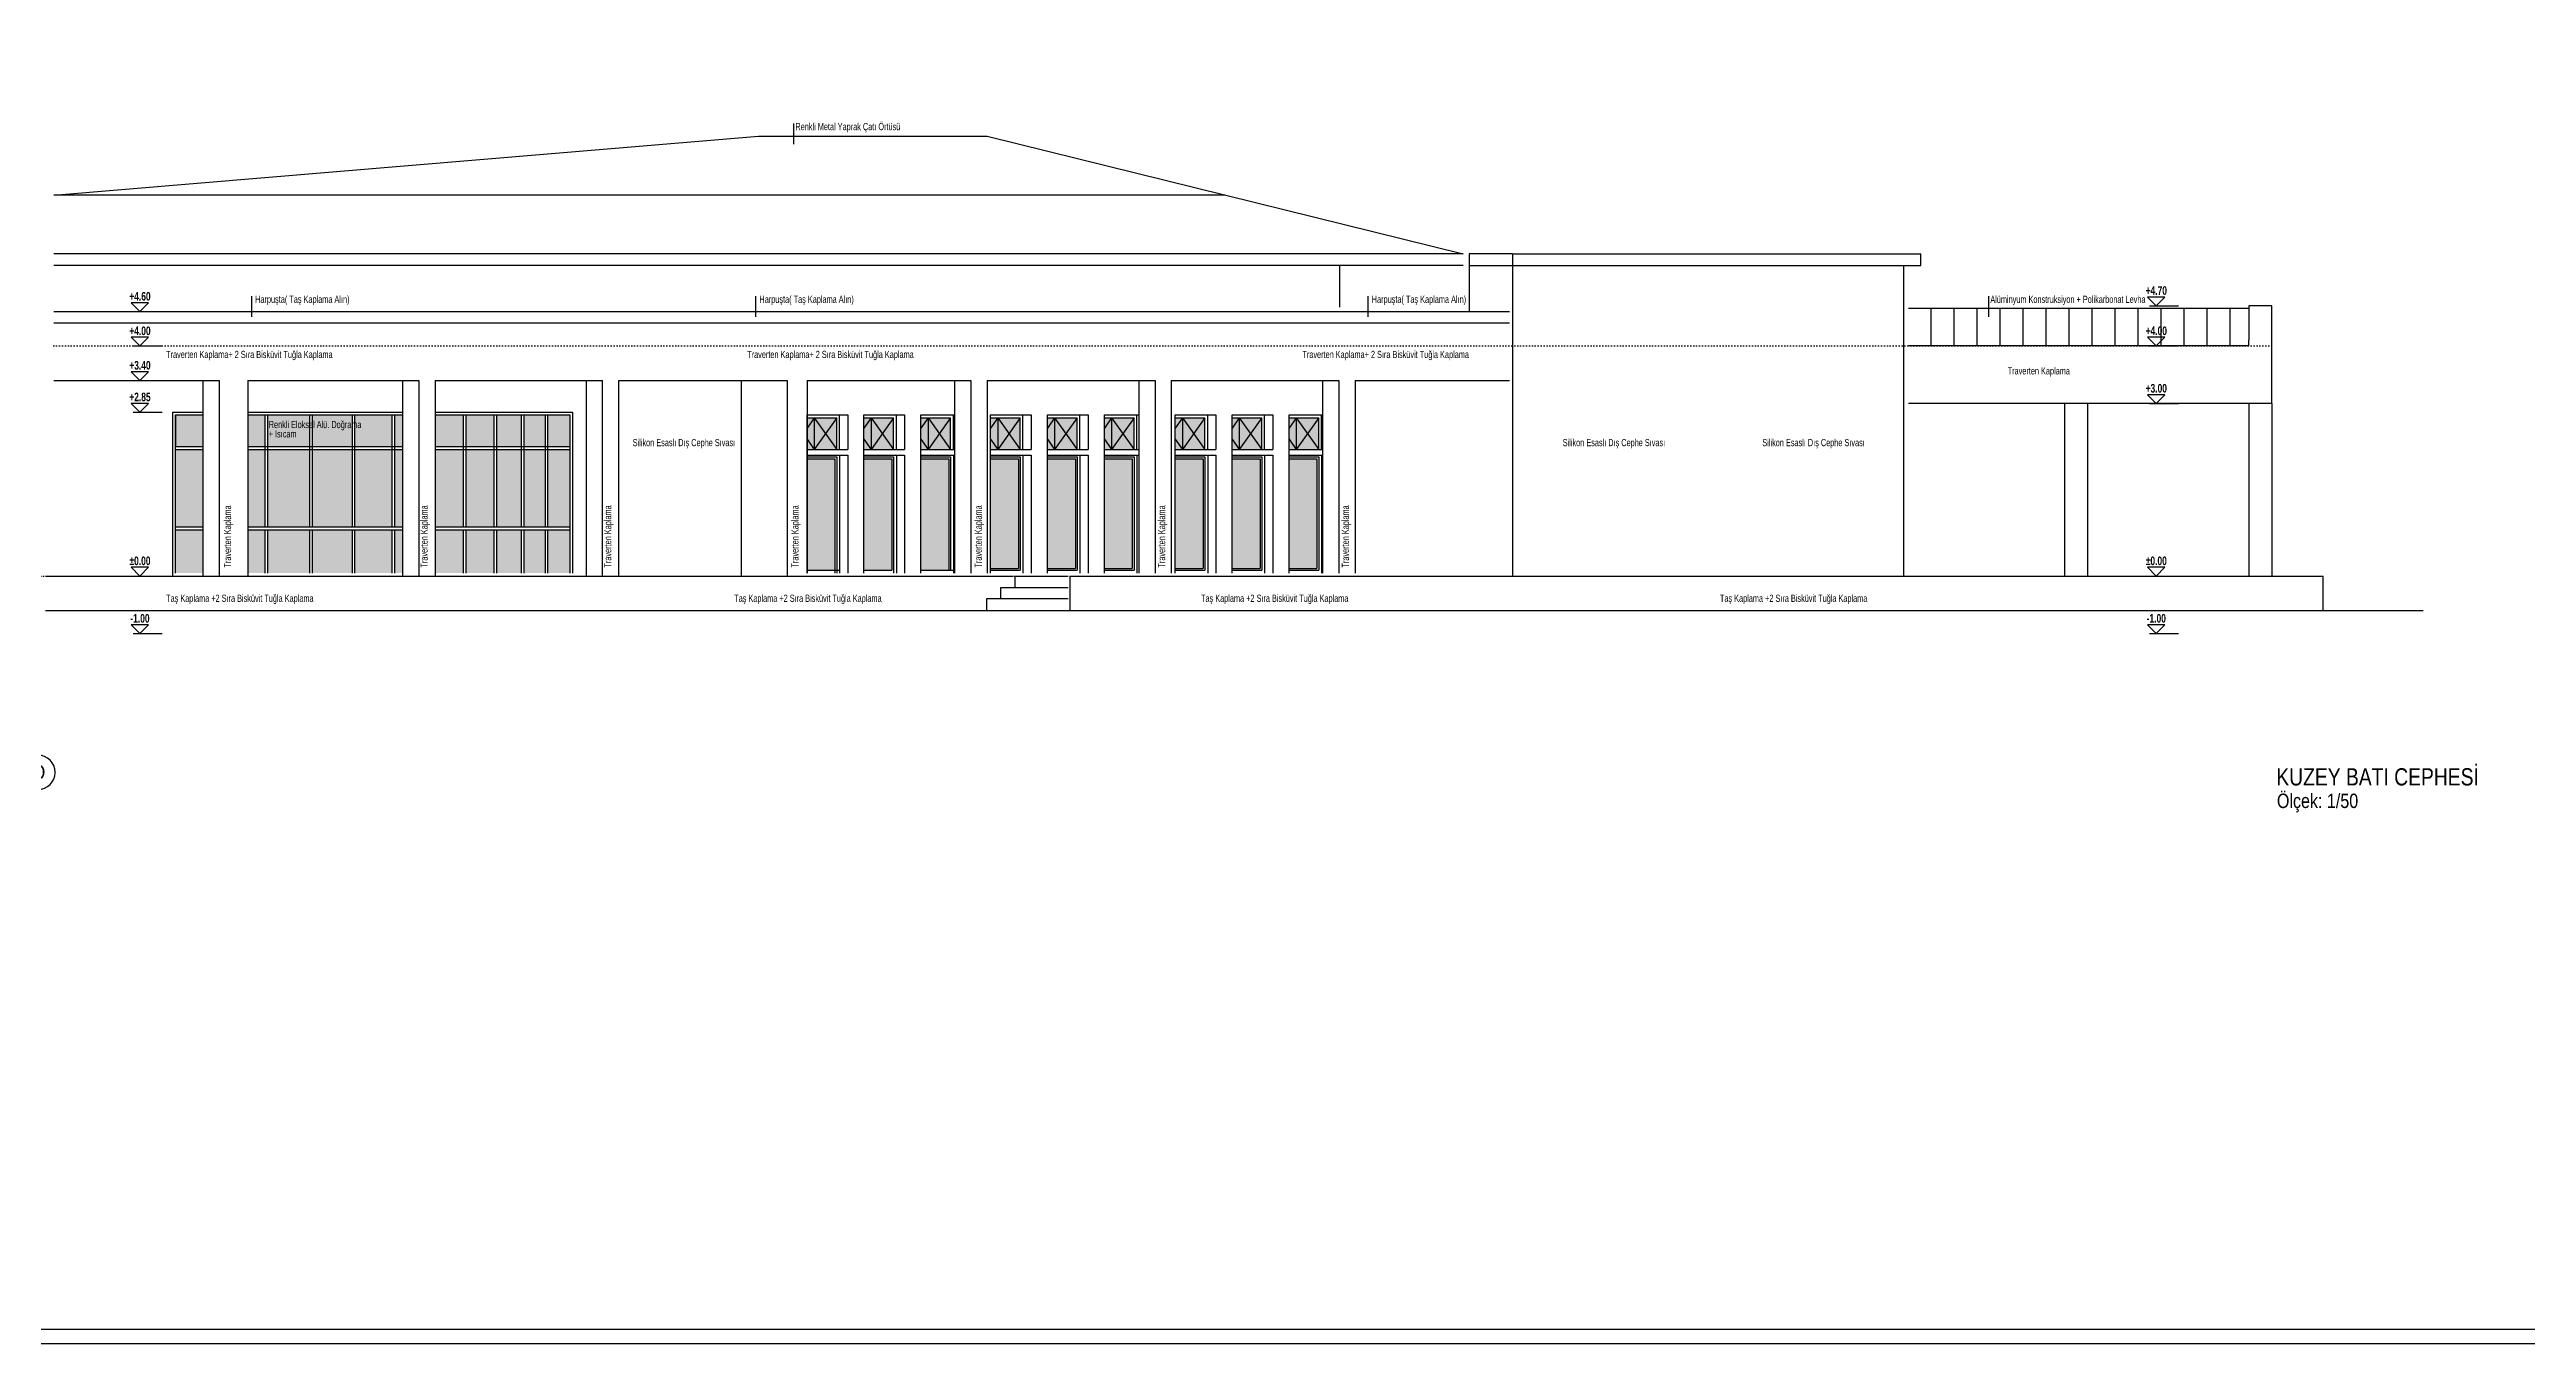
# Model space of a CAD drawing. Extents: x 460786 to 545292, y 30998 to 41694.
# Drawn here: x 531729 to 536034, y 37194 to 39444 of the extents above; entities that cross this region are included whole.
import ezdxf
from ezdxf.enums import TextEntityAlignment as Align

# ---------------------------------------------------------------- set-up
doc = ezdxf.new("R2010")
doc.units = 0
doc.header["$LTSCALE"] = 50
doc.header["$MEASUREMENT"] = 0
doc.linetypes.add('DASHED', pattern=[0.1, 0, -0.1])
doc.layers.get('0').update_dxf_attribs({"linetype": 'CONTINUOUS'})
for name, color, linetype in [('A-Aks Balonu', 2, 'CONTINUOUS'), ('A-Betonarme', 6, 'CONTINUOUS'), ('A-Cam', 160, 'CONTINUOUS'), ('A-Dash', 9, 'DASHED'), ('A-Gör 2', 40, 'CONTINUOUS'), ('A-Gör 3', 25, 'CONTINUOUS'), ('A-Gör 4', 75, 'CONTINUOUS'), ('A-Kot', 3, 'CONTINUOUS'), ('A-Lejant', 23, 'CONTINUOUS'), ('A-Solid', 254, 'CONTINUOUS'), ('A-Tarama 1', 9, 'CONTINUOUS'), ('A-Yazı 1', 200, 'CONTINUOUS'), ('A-Yazı 2', 205, 'CONTINUOUS'), ('A-Yazı 3', 6, 'CONTINUOUS')]:
    doc.layers.add(name, color=color, linetype=linetype)
doc.styles.add('blkan', font='arial.ttf', dxfattribs={"width": 0.9, "height": 12.5})
doc.styles.get("Standard").update_dxf_attribs({"font": 'arial.ttf', "width": 0.9})
doc.styles.add('YAZI', font='arialbd.ttf', dxfattribs={"width": 0.9, "height": 150})

# ---------------------------------------------------------------- blocks, each defined once
blk = doc.blocks.new('aks')
blk.add_circle((-0.8, 38.6), 60)
at = {"width": 0.9}
blk.add_attdef('AKSNO', text='', height=50, dxfattribs=at).set_placement((-0.8, 38.6), align=Align.MIDDLE_CENTER)
blk = doc.blocks.new('kot-k')
for p, q in [((9.4, 0), (-32.7, 0)), ((-12.6, 12.6), (12.6, 12.6)), ((0, 0), (-12.6, 12.6)), ((0, 0), (12.6, 12.6))]:
    blk.add_line(p, q)
at = {"style": 'YAZI', "width": 0.7}
blk.add_attdef('KOT', text='', height=12.5, dxfattribs=at).set_placement((0, 22), align=Align.MIDDLE_CENTER)

msp = doc.modelspace()

# ---------------------------------------------------------------- hatches: boundary and pattern name
at = {"layer": 'A-Gör 4'}
h = msp.add_hatch(dxfattribs=at)
h.set_pattern_fill('_USER', color=256, scale=40, angle=90, pattern_type=0)
h.set_pattern_definition([(90, (68839.342, 13718.323), (-40, 2e-15), [])])
h.paths.add_polyline_path([(534959.9, 38993.33), (535551.52, 38993.33), (535551.52, 38928.33), (534959.9, 38928.33)])
at = {"layer": 'A-Solid'}
h = msp.add_hatch(color=256, dxfattribs=at)
h.dxf.hatch_style = 1
h.paths.add_polyline_path([(532180.63, 38808.33), (532107.34, 38808.33), (532107.34, 38753.33), (532180.63, 38753.33)])
h.paths.add_polyline_path([(532254.45, 38808.33), (532185.17, 38808.33), (532185.17, 38753.33), (532254.45, 38753.33)])
h.paths.add_polyline_path([(532323.82, 38808.33), (532258.99, 38808.33), (532258.99, 38753.33), (532323.82, 38753.33)])
h.paths.add_polyline_path([(531995.36, 38753.33), (531995.36, 38808.33), (531947.75, 38808.33), (531947.75, 38753.33)])
h.paths.add_polyline_path([(532073.49, 38808.33), (532073.49, 38753.33), (532102.8, 38753.33), (532102.8, 38808.33)])
h.paths.add_polyline_path([(532342.19, 38753.33), (532342.19, 38808.33), (532328.36, 38808.33), (532328.36, 38753.33)])
h.paths.add_polyline_path([(532342.19, 38608.33), (532328.36, 38608.33), (532328.36, 38533.33), (532340.62, 38533.33), (532342.19, 38533.33)])
h.paths.add_polyline_path([(532328.36, 38613.33), (532342.19, 38613.33), (532342.19, 38748.33), (532328.36, 38748.33)])
h.paths.add_polyline_path([(532323.82, 38608.33), (532258.99, 38608.33), (532258.99, 38533.33), (532323.82, 38533.33)])
h.paths.add_polyline_path([(532258.99, 38613.33), (532323.82, 38613.33), (532323.82, 38748.33), (532258.99, 38748.33)])
h.paths.add_polyline_path([(532185.17, 38613.33), (532254.45, 38613.33), (532254.45, 38748.33), (532185.17, 38748.33)])
h.paths.add_polyline_path([(532254.45, 38608.33), (532185.17, 38608.33), (532185.17, 38533.33), (532254.45, 38533.33)])
h.paths.add_polyline_path([(532180.63, 38608.33), (532107.34, 38608.33), (532107.34, 38533.33), (532180.63, 38533.33)])
h.paths.add_polyline_path([(532107.34, 38613.33), (532180.63, 38613.33), (532180.63, 38748.33), (532107.34, 38748.33)])
h.paths.add_polyline_path([(532073.49, 38613.33), (532102.8, 38613.33), (532102.8, 38748.33), (532073.49, 38748.33)])
h.paths.add_polyline_path([(532102.8, 38608.33), (532073.49, 38608.33), (532073.49, 38533.33), (532078.73, 38533.33), (532102.8, 38533.33)])
h.paths.add_polyline_path([(531947.75, 38613.33), (531995.36, 38613.33), (531995.36, 38748.33), (531947.75, 38748.33)])
h.paths.add_polyline_path([(531995.36, 38608.33), (531947.75, 38608.33), (531947.75, 38533.33), (531995.36, 38533.33)])
h = msp.add_hatch(color=256, dxfattribs=at)
h.dxf.hatch_style = 1
h.paths.add_polyline_path([(532501.08, 38808.33), (532452.06, 38808.33), (532452.06, 38753.33), (532501.08, 38753.33)])
h.paths.add_polyline_path([(532548.67, 38808.33), (532505.62, 38808.33), (532505.62, 38753.33), (532548.67, 38753.33)])
h.paths.add_polyline_path([(532589.99, 38808.33), (532553.21, 38808.33), (532553.21, 38753.33), (532589.99, 38753.33)])
h.paths.add_polyline_path([(532632.84, 38808.33), (532594.53, 38808.33), (532594.53, 38753.33), (532632.84, 38753.33)])
h.paths.add_polyline_path([(532398.76, 38808.33), (532398.76, 38753.33), (532447.52, 38753.33), (532447.52, 38808.33)])
h.paths.add_polyline_path([(532632.84, 38608.33), (532594.53, 38608.33), (532594.53, 38533.33), (532632.84, 38533.33)])
h.paths.add_polyline_path([(532594.53, 38613.33), (532632.84, 38613.33), (532632.84, 38748.33), (532594.53, 38748.33)])
h.paths.add_polyline_path([(532553.21, 38613.33), (532589.99, 38613.33), (532589.99, 38748.33), (532553.21, 38748.33)])
h.paths.add_polyline_path([(532589.99, 38608.33), (532553.21, 38608.33), (532553.21, 38533.33), (532589.99, 38533.33)])
h.paths.add_polyline_path([(532505.62, 38613.33), (532548.67, 38613.33), (532548.67, 38748.33), (532505.62, 38748.33)])
h.paths.add_polyline_path([(532548.67, 38608.33), (532505.62, 38608.33), (532505.62, 38533.33), (532548.67, 38533.33)])
h.paths.add_polyline_path([(532501.08, 38608.33), (532452.06, 38608.33), (532452.06, 38533.33), (532501.08, 38533.33)])
h.paths.add_polyline_path([(532452.06, 38613.33), (532501.08, 38613.33), (532501.08, 38748.33), (532452.06, 38748.33)])
h.paths.add_polyline_path([(532398.76, 38613.33), (532447.52, 38613.33), (532447.52, 38748.33), (532398.76, 38748.33)])
h.paths.add_polyline_path([(532447.52, 38608.33), (532398.76, 38608.33), (532398.76, 38533.33), (532403.83, 38533.33), (532447.52, 38533.33)])
h = msp.add_hatch(color=256, dxfattribs=at)
h.dxf.hatch_style = 1
h.paths.add_polyline_path([(533057.92, 38803.33), (533077.42, 38775.83), (533096.92, 38803.33)])
h.paths.add_polyline_path([(533057.92, 38748.33), (533096.92, 38748.33), (533077.42, 38775.83)])
h.paths.add_polyline_path([(533096.92, 38803.33), (533077.42, 38775.83), (533096.92, 38748.33)])
h.paths.add_polyline_path([(533057.92, 38748.33), (533077.42, 38775.83), (533057.92, 38803.33)])
h.paths.add_polyline_path([(533045.35, 38766.06), (533045.35, 38748.33), (533057.92, 38748.33)], flags=17)
h.paths.add_polyline_path([(533045.35, 38766.06), (533057.92, 38748.33), (533057.92, 38803.33), (533045.35, 38785.6)])
h.paths.add_polyline_path([(533057.92, 38803.33), (533045.35, 38803.33), (533045.35, 38785.6)], flags=17)
h.paths.add_polyline_path([(533045.35, 38538.33), (533093.92, 38538.33), (533093.92, 38732.33), (533045.35, 38732.33)])
h = msp.add_hatch(color=256, dxfattribs=at)
h.dxf.hatch_style = 1
h.paths.add_polyline_path([(533156.91, 38803.33), (533176.41, 38775.83), (533195.91, 38803.33)])
h.paths.add_polyline_path([(533156.91, 38748.33), (533195.91, 38748.33), (533176.41, 38775.83)])
h.paths.add_polyline_path([(533195.91, 38803.33), (533176.41, 38775.83), (533195.91, 38748.33)])
h.paths.add_polyline_path([(533156.91, 38748.33), (533176.41, 38775.83), (533156.91, 38803.33)])
h.paths.add_polyline_path([(533144.34, 38766.06), (533144.34, 38748.33), (533156.91, 38748.33)], flags=17)
h.paths.add_polyline_path([(533144.34, 38766.06), (533156.91, 38748.33), (533156.91, 38803.33), (533144.34, 38785.6)])
h.paths.add_polyline_path([(533156.91, 38803.33), (533144.34, 38803.33), (533144.34, 38785.6)], flags=17)
h.paths.add_polyline_path([(533144.34, 38538.33), (533192.91, 38538.33), (533192.91, 38732.33), (533144.34, 38732.33)])
h = msp.add_hatch(color=256, dxfattribs=at)
h.dxf.hatch_style = 1
h.paths.add_polyline_path([(533255.91, 38803.33), (533275.41, 38775.83), (533294.91, 38803.33)])
h.paths.add_polyline_path([(533255.91, 38748.33), (533294.91, 38748.33), (533275.41, 38775.83)])
h.paths.add_polyline_path([(533294.91, 38803.33), (533275.41, 38775.83), (533294.91, 38748.33)])
h.paths.add_polyline_path([(533255.91, 38748.33), (533275.41, 38775.83), (533255.91, 38803.33)])
h.paths.add_polyline_path([(533243.34, 38766.06), (533243.34, 38748.33), (533255.91, 38748.33)], flags=17)
h.paths.add_polyline_path([(533243.34, 38766.06), (533255.91, 38748.33), (533255.91, 38803.33), (533243.34, 38785.6)])
h.paths.add_polyline_path([(533255.91, 38803.33), (533243.34, 38803.33), (533243.34, 38785.6)], flags=17)
h.paths.add_polyline_path([(533243.34, 38538.33), (533291.91, 38538.33), (533291.91, 38732.33), (533243.34, 38732.33)])
h = msp.add_hatch(color=256, dxfattribs=at)
h.dxf.hatch_style = 1
h.paths.add_polyline_path([(533376.82, 38803.33), (533396.32, 38775.83), (533415.82, 38803.33)])
h.paths.add_polyline_path([(533376.82, 38748.33), (533415.82, 38748.33), (533396.32, 38775.83)])
h.paths.add_polyline_path([(533415.82, 38803.33), (533396.32, 38775.83), (533415.82, 38748.33)])
h.paths.add_polyline_path([(533376.82, 38748.33), (533396.32, 38775.83), (533376.82, 38803.33)])
h.paths.add_polyline_path([(533364.25, 38766.06), (533364.25, 38748.33), (533376.82, 38748.33)], flags=17)
h.paths.add_polyline_path([(533364.25, 38766.06), (533376.82, 38748.33), (533376.82, 38803.33), (533364.25, 38785.6)])
h.paths.add_polyline_path([(533376.82, 38803.33), (533364.25, 38803.33), (533364.25, 38785.6)], flags=17)
h.paths.add_polyline_path([(533364.25, 38541.33), (533412.82, 38541.33), (533412.82, 38732.33), (533364.25, 38732.33)])
h = msp.add_hatch(color=256, dxfattribs=at)
h.dxf.hatch_style = 1
h.paths.add_polyline_path([(533475.82, 38803.33), (533495.32, 38775.83), (533514.82, 38803.33)])
h.paths.add_polyline_path([(533475.82, 38748.33), (533514.82, 38748.33), (533495.32, 38775.83)])
h.paths.add_polyline_path([(533514.82, 38803.33), (533495.32, 38775.83), (533514.82, 38748.33)])
h.paths.add_polyline_path([(533475.82, 38748.33), (533495.32, 38775.83), (533475.82, 38803.33)])
h.paths.add_polyline_path([(533463.25, 38766.06), (533463.25, 38748.33), (533475.82, 38748.33)], flags=17)
h.paths.add_polyline_path([(533463.25, 38766.06), (533475.82, 38748.33), (533475.82, 38803.33), (533463.25, 38785.6)])
h.paths.add_polyline_path([(533475.82, 38803.33), (533463.25, 38803.33), (533463.25, 38785.6)], flags=17)
h.paths.add_polyline_path([(533497.67, 38541.33), (533497.67, 38541.33), (533511.82, 38541.33), (533511.82, 38732.33), (533463.25, 38732.33), (533463.25, 38541.33)])
h = msp.add_hatch(color=256, dxfattribs=at)
h.dxf.hatch_style = 1
h.paths.add_polyline_path([(533574.81, 38803.33), (533594.31, 38775.83), (533613.81, 38803.33)])
h.paths.add_polyline_path([(533574.81, 38748.33), (533613.81, 38748.33), (533594.31, 38775.83)])
h.paths.add_polyline_path([(533613.81, 38803.33), (533594.31, 38775.83), (533613.81, 38748.33)])
h.paths.add_polyline_path([(533574.81, 38748.33), (533594.31, 38775.83), (533574.81, 38803.33)])
h.paths.add_polyline_path([(533562.24, 38766.06), (533562.24, 38748.33), (533574.81, 38748.33)], flags=17)
h.paths.add_polyline_path([(533562.24, 38766.06), (533574.81, 38748.33), (533574.81, 38803.33), (533562.24, 38785.6)])
h.paths.add_polyline_path([(533574.81, 38803.33), (533562.24, 38803.33), (533562.24, 38785.6)], flags=17)
h.paths.add_polyline_path([(533562.24, 38541.33), (533610.81, 38541.33), (533610.81, 38732.33), (533562.24, 38732.33)])
h = msp.add_hatch(color=256, dxfattribs=at)
h.dxf.hatch_style = 1
h.paths.add_polyline_path([(533697.85, 38803.33), (533717.35, 38775.83), (533736.85, 38803.33)])
h.paths.add_polyline_path([(533697.85, 38748.33), (533736.85, 38748.33), (533717.35, 38775.83)])
h.paths.add_polyline_path([(533736.85, 38803.33), (533717.35, 38775.83), (533736.85, 38748.33)])
h.paths.add_polyline_path([(533697.85, 38748.33), (533717.35, 38775.83), (533697.85, 38803.33)])
h.paths.add_polyline_path([(533685.28, 38766.06), (533685.28, 38748.33), (533697.85, 38748.33)], flags=17)
h.paths.add_polyline_path([(533685.28, 38766.06), (533697.85, 38748.33), (533697.85, 38803.33), (533685.28, 38785.6)])
h.paths.add_polyline_path([(533697.85, 38803.33), (533685.28, 38803.33), (533685.28, 38785.6)], flags=17)
h.paths.add_polyline_path([(533685.28, 38541.33), (533733.85, 38541.33), (533733.85, 38732.33), (533685.28, 38732.33)])
h = msp.add_hatch(color=256, dxfattribs=at)
h.dxf.hatch_style = 1
h.paths.add_polyline_path([(533796.85, 38803.33), (533816.34, 38775.83), (533835.84, 38803.33)])
h.paths.add_polyline_path([(533796.85, 38748.33), (533835.84, 38748.33), (533816.34, 38775.83)])
h.paths.add_polyline_path([(533835.84, 38803.33), (533816.34, 38775.83), (533835.84, 38748.33)])
h.paths.add_polyline_path([(533796.85, 38748.33), (533816.34, 38775.83), (533796.85, 38803.33)])
h.paths.add_polyline_path([(533784.27, 38766.06), (533784.27, 38748.33), (533796.85, 38748.33)], flags=17)
h.paths.add_polyline_path([(533784.27, 38766.06), (533796.85, 38748.33), (533796.85, 38803.33), (533784.27, 38785.6)])
h.paths.add_polyline_path([(533796.85, 38803.33), (533784.27, 38803.33), (533784.27, 38785.6)], flags=17)
h.paths.add_polyline_path([(533784.27, 38541.33), (533832.84, 38541.33), (533832.84, 38732.33), (533784.27, 38732.33)])
h = msp.add_hatch(color=256, dxfattribs=at)
h.dxf.hatch_style = 1
h.paths.add_polyline_path([(533895.84, 38803.33), (533915.34, 38775.83), (533934.84, 38803.33)])
h.paths.add_polyline_path([(533895.84, 38748.33), (533934.84, 38748.33), (533915.34, 38775.83)])
h.paths.add_polyline_path([(533934.84, 38803.33), (533915.34, 38775.83), (533934.84, 38748.33)])
h.paths.add_polyline_path([(533895.84, 38748.33), (533915.34, 38775.83), (533895.84, 38803.33)])
h.paths.add_polyline_path([(533883.27, 38766.06), (533883.27, 38748.33), (533895.84, 38748.33)], flags=17)
h.paths.add_polyline_path([(533883.27, 38766.06), (533895.84, 38748.33), (533895.84, 38803.33), (533883.27, 38785.6)])
h.paths.add_polyline_path([(533895.84, 38803.33), (533883.27, 38803.33), (533883.27, 38785.6)], flags=17)
h.paths.add_polyline_path([(533883.27, 38541.33), (533931.84, 38541.33), (533931.84, 38732.33), (533883.27, 38732.33)])

# ---------------------------------------------------------------- linework, layer by layer
at = {"layer": 'A-Betonarme'}
msp.add_line((531721.41, 38468.33), (535854.55, 38468.33), dxfattribs=at)
at = {"layer": 'A-Cam'}
for p, q in [((531942.75, 38813.33), (531995.36, 38813.33)), ((531947.75, 38808.33), (531947.75, 38753.33)), ((532073.49, 38813.33), (532342.19, 38813.33)), ((532102.8, 38808.33), (532102.8, 38613.33)), ((532107.34, 38808.33), (532107.34, 38613.33)), ((532180.63, 38808.33), (532180.63, 38613.33)), ((532185.17, 38808.33), (532185.17, 38613.33)), ((532254.45, 38808.33), (532254.45, 38613.33)), ((532258.99, 38808.33), (532258.99, 38613.33)), ((532323.82, 38808.33), (532323.82, 38613.33)), ((532328.36, 38808.33), (532328.36, 38613.33)), ((532398.76, 38813.33), (532637.84, 38813.33)), ((532447.52, 38808.33), (532447.52, 38613.33)), ((532452.06, 38808.33), (532452.06, 38613.33)), ((532501.08, 38808.33), (532501.08, 38613.33)), ((532505.62, 38808.33), (532505.62, 38613.33)), ((532548.67, 38808.33), (532548.67, 38613.33)), ((532553.21, 38808.33), (532553.21, 38613.33)), ((532589.99, 38808.33), (532589.99, 38613.33)), ((532594.53, 38808.33), (532594.53, 38613.33)), ((533045.35, 38803.33), (533096.92, 38803.33)), ((533057.92, 38803.33), (533045.35, 38785.6)), ((533057.92, 38803.33), (533057.92, 38748.33)), ((533057.92, 38803.33), (533057.92, 38748.33)), ((533057.92, 38803.33), (533096.92, 38748.33)), ((533096.92, 38803.33), (533057.92, 38748.33)), ((533096.92, 38748.33), (533096.92, 38803.33)), ((533144.34, 38803.33), (533195.91, 38803.33)), ((533156.91, 38803.33), (533144.34, 38785.6)), ((533156.91, 38803.33), (533156.91, 38748.33)), ((533156.91, 38803.33), (533156.91, 38748.33)), ((533156.91, 38803.33), (533195.91, 38748.33)), ((533195.91, 38803.33), (533156.91, 38748.33)), ((533195.91, 38748.33), (533195.91, 38803.33)), ((533243.34, 38803.33), (533294.91, 38803.33)), ((533255.91, 38803.33), (533243.34, 38785.6)), ((533255.91, 38803.33), (533255.91, 38748.33)), ((533255.91, 38803.33), (533255.91, 38748.33)), ((533255.91, 38803.33), (533294.91, 38748.33)), ((533294.91, 38803.33), (533255.91, 38748.33)), ((533294.91, 38748.33), (533294.91, 38803.33)), ((533364.25, 38803.33), (533415.82, 38803.33)), ((533376.82, 38803.33), (533364.25, 38785.6)), ((533376.82, 38803.33), (533376.82, 38748.33)), ((533376.82, 38803.33), (533376.82, 38748.33)), ((533376.82, 38803.33), (533415.82, 38748.33)), ((533415.82, 38803.33), (533376.82, 38748.33)), ((533415.82, 38748.33), (533415.82, 38803.33)), ((533463.25, 38803.33), (533514.82, 38803.33)), ((533475.82, 38803.33), (533463.25, 38785.6)), ((533475.82, 38803.33), (533475.82, 38748.33)), ((533475.82, 38803.33), (533475.82, 38748.33)), ((533475.82, 38803.33), (533514.82, 38748.33)), ((533514.82, 38803.33), (533475.82, 38748.33)), ((533514.82, 38748.33), (533514.82, 38803.33)), ((533562.24, 38803.33), (533613.81, 38803.33)), ((533574.81, 38803.33), (533562.24, 38785.6)), ((533574.81, 38803.33), (533574.81, 38748.33)), ((533574.81, 38803.33), (533574.81, 38748.33)), ((533574.81, 38803.33), (533613.81, 38748.33)), ((533613.81, 38803.33), (533574.81, 38748.33)), ((533613.81, 38748.33), (533613.81, 38803.33)), ((533685.28, 38803.33), (533736.85, 38803.33)), ((533697.85, 38803.33), (533685.28, 38785.6)), ((533697.85, 38803.33), (533697.85, 38748.33)), ((533697.85, 38803.33), (533697.85, 38748.33)), ((533697.85, 38803.33), (533736.85, 38748.33)), ((533736.85, 38803.33), (533697.85, 38748.33)), ((533736.85, 38748.33), (533736.85, 38803.33)), ((533784.27, 38803.33), (533835.84, 38803.33)), ((533796.85, 38803.33), (533784.27, 38785.6)), ((533796.85, 38803.33), (533796.85, 38748.33)), ((533796.85, 38803.33), (533796.85, 38748.33)), ((533796.85, 38803.33), (533835.84, 38748.33)), ((533835.84, 38803.33), (533796.85, 38748.33)), ((533835.84, 38748.33), (533835.84, 38803.33)), ((533883.27, 38803.33), (533934.84, 38803.33)), ((533895.84, 38803.33), (533883.27, 38785.6)), ((533895.84, 38803.33), (533895.84, 38748.33)), ((533895.84, 38803.33), (533895.84, 38748.33)), ((533895.84, 38803.33), (533934.84, 38748.33)), ((533934.84, 38803.33), (533895.84, 38748.33)), ((533934.84, 38748.33), (533934.84, 38803.33)), ((531947.75, 38753.33), (531995.36, 38753.33)), ((532073.49, 38753.33), (532342.19, 38753.33)), ((532398.76, 38753.33), (532632.84, 38753.33)), ((533045.35, 38766.06), (533057.92, 38748.33)), ((533144.34, 38766.06), (533156.91, 38748.33)), ((533243.34, 38766.06), (533255.91, 38748.33)), ((533364.25, 38766.06), (533376.82, 38748.33)), ((533463.25, 38766.06), (533475.82, 38748.33)), ((533562.24, 38766.06), (533574.81, 38748.33)), ((533685.28, 38766.06), (533697.85, 38748.33)), ((533784.27, 38766.06), (533796.85, 38748.33)), ((533883.27, 38766.06), (533895.84, 38748.33)), ((531947.75, 38748.33), (531995.36, 38748.33)), ((532073.49, 38748.33), (532342.19, 38748.33)), ((532398.76, 38748.33), (532632.84, 38748.33)), ((533093.92, 38732.33), (533093.92, 38533.33)), ((533096.92, 38735.33), (533096.92, 38533.33)), ((533192.91, 38732.33), (533192.91, 38538.33)), ((533195.91, 38735.33), (533195.91, 38533.33)), ((533291.91, 38732.33), (533291.91, 38538.33)), ((533294.91, 38735.33), (533294.91, 38538.33)), ((533412.82, 38732.33), (533412.82, 38541.33)), ((533415.82, 38735.33), (533415.82, 38538.33)), ((533511.82, 38732.33), (533511.82, 38541.33)), ((533514.82, 38735.33), (533514.82, 38538.33)), ((533610.81, 38732.33), (533610.81, 38541.33)), ((533613.81, 38735.33), (533613.81, 38538.33)), ((533733.85, 38732.33), (533733.85, 38541.33)), ((533736.85, 38735.33), (533736.85, 38538.33)), ((533832.84, 38732.33), (533832.84, 38541.33)), ((533835.84, 38735.33), (533835.84, 38538.33)), ((533931.84, 38732.33), (533931.84, 38541.33)), ((533934.84, 38735.33), (533934.84, 38538.33)), ((531995.36, 38613.33), (531947.75, 38613.33)), ((531995.36, 38608.33), (531947.75, 38608.33)), ((532342.19, 38613.33), (532073.49, 38613.33)), ((532342.19, 38608.33), (532073.49, 38608.33)), ((532102.8, 38608.33), (532102.8, 38533.33)), ((532107.34, 38608.33), (532107.34, 38533.33)), ((532180.63, 38608.33), (532180.63, 38533.33)), ((532185.17, 38608.33), (532185.17, 38533.33)), ((532254.45, 38608.33), (532254.45, 38533.33)), ((532258.99, 38608.33), (532258.99, 38533.33)), ((532323.82, 38608.33), (532323.82, 38533.33)), ((532328.36, 38608.33), (532328.36, 38533.33)), ((532632.84, 38613.33), (532398.76, 38613.33)), ((532632.84, 38608.33), (532398.76, 38608.33)), ((532447.52, 38608.33), (532447.52, 38533.33)), ((532452.06, 38608.33), (532452.06, 38533.33)), ((532501.08, 38608.33), (532501.08, 38533.33)), ((532505.62, 38608.33), (532505.62, 38533.33)), ((532548.67, 38608.33), (532548.67, 38533.33)), ((532553.21, 38608.33), (532553.21, 38533.33)), ((532589.99, 38608.33), (532589.99, 38533.33)), ((532594.53, 38608.33), (532594.53, 38533.33)), ((533045.35, 38538.33), (533093.92, 38538.33)), ((533045.35, 38538.33), (533101.92, 38538.33)), ((533144.34, 38538.33), (533192.91, 38538.33)), ((533243.34, 38538.33), (533299.91, 38538.33)), ((533243.34, 38538.33), (533291.91, 38538.33)), ((533243.34, 38538.33), (533294.91, 38538.33)), ((533243.34, 38538.33), (533294.91, 38538.33)), ((533364.25, 38541.33), (533412.82, 38541.33)), ((533364.25, 38538.33), (533412.82, 38538.33)), ((533364.25, 38538.33), (533415.82, 38538.33)), ((533364.25, 38538.33), (533415.82, 38538.33)), ((533463.25, 38541.33), (533511.82, 38541.33)), ((533463.25, 38538.33), (533514.82, 38538.33)), ((533562.24, 38541.33), (533610.81, 38541.33)), ((533562.24, 38538.33), (533613.81, 38538.33)), ((533685.28, 38541.33), (533733.85, 38541.33)), ((533685.28, 38538.33), (533736.85, 38538.33)), ((533784.27, 38541.33), (533832.84, 38541.33)), ((533784.27, 38538.33), (533835.84, 38538.33)), ((533883.27, 38541.33), (533931.84, 38541.33)), ((533883.27, 38538.33), (533934.84, 38538.33))]:
    msp.add_line(p, q, dxfattribs=at)
for points in [[(531942.75, 38528.33), (531942.75, 38813.33)], [(531947.75, 38533.33), (531947.75, 38808.33), (531995.36, 38808.33)], [(532073.49, 38808.33), (532342.19, 38808.33)], [(532398.76, 38808.33), (532632.84, 38808.33), (532632.84, 38533.33)], [(532637.84, 38813.33), (532637.84, 38533.33)], [(533045.35, 38735.33), (533096.92, 38735.33)], [(533045.35, 38732.33), (533093.92, 38732.33)], [(533144.34, 38735.33), (533195.91, 38735.33)], [(533144.34, 38732.33), (533192.91, 38732.33)], [(533243.34, 38735.33), (533294.91, 38735.33)], [(533243.34, 38732.33), (533291.91, 38732.33)], [(533364.25, 38735.33), (533415.82, 38735.33)], [(533364.25, 38732.33), (533412.82, 38732.33)], [(533463.25, 38735.33), (533514.82, 38735.33)], [(533463.25, 38732.33), (533511.82, 38732.33)], [(533562.24, 38735.33), (533613.81, 38735.33)], [(533562.24, 38732.33), (533610.81, 38732.33)], [(533685.28, 38735.33), (533736.85, 38735.33)], [(533685.28, 38732.33), (533733.85, 38732.33)], [(533784.27, 38735.33), (533835.84, 38735.33)], [(533784.27, 38732.33), (533832.84, 38732.33)], [(533883.27, 38735.33), (533934.84, 38735.33)], [(533883.27, 38732.33), (533931.84, 38732.33)]]:
    msp.add_lwpolyline(points, dxfattribs=at)
at = {"layer": 'A-Dash'}
for p, q in [((531735.87, 38928.33), (535591.52, 38928.33)), ((528964.41, 38528.33), (535680.88, 38528.33))]:
    msp.add_line(p, q, dxfattribs=at)
at = {"layer": 'A-Gör 2'}
for p, q in [((533045.35, 38533.33), (533045.35, 38808.33)), ((533045.35, 38808.33), (533116.06, 38808.33)), ((533101.92, 38748.33), (533101.92, 38808.33)), ((533116.06, 38808.33), (533116.06, 38748.33)), ((533144.34, 38533.33), (533144.34, 38808.33)), ((533144.34, 38808.33), (533215.05, 38808.33)), ((533200.91, 38748.33), (533200.91, 38808.33)), ((533215.05, 38808.33), (533215.05, 38748.33)), ((533243.34, 38533.33), (533243.34, 38808.33)), ((533243.34, 38808.33), (533301.73, 38808.33)), ((533299.91, 38748.33), (533299.91, 38808.33)), ((533364.25, 38533.33), (533364.25, 38808.33)), ((533364.25, 38808.33), (533434.96, 38808.33)), ((533420.82, 38748.33), (533420.82, 38808.33)), ((533434.96, 38808.33), (533434.96, 38748.33)), ((533463.25, 38533.33), (533463.25, 38808.33)), ((533463.25, 38808.33), (533533.96, 38808.33)), ((533519.82, 38748.33), (533519.82, 38808.33)), ((533533.96, 38808.33), (533533.96, 38748.33)), ((533562.24, 38533.33), (533562.24, 38808.33)), ((533562.24, 38808.33), (533622.05, 38808.33)), ((533618.81, 38748.33), (533618.81, 38808.33)), ((533685.28, 38533.33), (533685.28, 38808.33)), ((533685.28, 38808.33), (533755.99, 38808.33)), ((533741.85, 38748.33), (533741.85, 38808.33)), ((533755.99, 38808.33), (533755.99, 38748.33)), ((533784.27, 38533.33), (533784.27, 38808.33)), ((533784.27, 38808.33), (533854.99, 38808.33)), ((533840.84, 38748.33), (533840.84, 38808.33)), ((533854.99, 38808.33), (533854.99, 38748.33)), ((533883.27, 38533.33), (533883.27, 38808.33)), ((533883.27, 38808.33), (533941.67, 38808.33)), ((533939.84, 38748.33), (533939.84, 38808.33)), ((533045.35, 38748.33), (533116.06, 38748.33)), ((533045.35, 38738.33), (533116.06, 38738.33)), ((533101.92, 38748.33), (533116.06, 38748.33)), ((533101.92, 38738.33), (533101.92, 38533.33)), ((533116.06, 38738.33), (533116.06, 38533.33)), ((533144.34, 38748.33), (533215.05, 38748.33)), ((533144.34, 38748.33), (533215.05, 38748.33)), ((533144.34, 38738.33), (533215.05, 38738.33)), ((533200.91, 38738.33), (533200.91, 38533.33)), ((533215.05, 38738.33), (533215.05, 38533.33)), ((533243.34, 38748.33), (533301.73, 38748.33)), ((533243.34, 38738.33), (533301.73, 38738.33)), ((533299.91, 38748.33), (533301.73, 38748.33)), ((533299.91, 38738.33), (533299.91, 38533.33)), ((533364.25, 38748.33), (533434.96, 38748.33)), ((533364.25, 38738.33), (533434.96, 38738.33)), ((533420.82, 38748.33), (533434.96, 38748.33)), ((533420.82, 38738.33), (533420.82, 38533.33)), ((533434.96, 38738.33), (533434.96, 38533.33)), ((533463.25, 38748.33), (533533.96, 38748.33)), ((533463.25, 38738.33), (533533.96, 38738.33)), ((533519.82, 38748.33), (533533.96, 38748.33)), ((533519.82, 38738.33), (533519.82, 38533.33)), ((533533.96, 38738.33), (533533.96, 38533.33)), ((533562.24, 38748.33), (533622.05, 38748.33)), ((533562.24, 38738.33), (533622.05, 38738.33)), ((533618.81, 38748.33), (533622.05, 38748.33)), ((533618.81, 38738.33), (533618.81, 38533.33)), ((533685.28, 38748.33), (533755.99, 38748.33)), ((533685.28, 38738.33), (533755.99, 38738.33)), ((533741.85, 38748.33), (533751.85, 38748.33)), ((533741.85, 38738.33), (533741.85, 38533.33)), ((533755.99, 38738.33), (533755.99, 38533.33)), ((533784.27, 38748.33), (533854.99, 38748.33)), ((533784.27, 38738.33), (533854.99, 38738.33)), ((533840.84, 38748.33), (533854.99, 38748.33)), ((533840.84, 38738.33), (533840.84, 38533.33)), ((533854.99, 38738.33), (533854.99, 38533.33)), ((533883.27, 38748.33), (533941.67, 38748.33)), ((533883.27, 38738.33), (533941.67, 38738.33)), ((533939.84, 38748.33), (533941.67, 38748.33)), ((533939.84, 38738.33), (533939.84, 38533.33)), ((531721.41, 38528.33), (533404.18, 38528.33)), ((533382.47, 38488.97), (533382.47, 38508.63)), ((533382.47, 38508.63), (533499.5, 38508.63)), ((533407.21, 38528.33), (533499.53, 38528.33)), ((533407.21, 38508.63), (533407.21, 38528.29)), ((533502.67, 38528.33), (535680.88, 38528.33)), ((533502.67, 38468.33), (533502.67, 38528.33)), ((535680.88, 38468.33), (535680.88, 38528.33)), ((533357.72, 38469.31), (533357.72, 38488.97)), ((533357.72, 38488.97), (533499.5, 38488.97))]:
    msp.add_line(p, q, dxfattribs=at)
for points in [[(533045.35, 38738.33), (533096.92, 38738.33)], [(533144.34, 38738.33), (533195.91, 38738.33)], [(533243.34, 38738.33), (533294.91, 38738.33)], [(533364.25, 38738.33), (533415.82, 38738.33)], [(533463.25, 38738.33), (533514.82, 38738.33)], [(533562.24, 38738.33), (533613.81, 38738.33)], [(533685.28, 38738.33), (533736.85, 38738.33)], [(533784.27, 38738.33), (533835.84, 38738.33)], [(533883.27, 38738.33), (533934.84, 38738.33)]]:
    msp.add_lwpolyline(points, dxfattribs=at)
at = {"layer": 'A-Gör 3'}
for p, q in [((534271.52, 39088.33), (534196.52, 39088.33)), ((534196.52, 39088.33), (534196.52, 38988.33)), ((534196.52, 39068.33), (534981.52, 39068.33)), ((534271.52, 39088.33), (534271.52, 38528.33)), ((534271.52, 39088.33), (534981.52, 39088.33)), ((534951.52, 39068.33), (534951.52, 38528.33)), ((534951.52, 39068.33), (534981.52, 39068.33)), ((534981.52, 39068.33), (534981.52, 39088.33)), ((531735.87, 38988.33), (534266.52, 38988.33)), ((531735.87, 38968.33), (534266.52, 38968.33)), ((531735.87, 38868.33), (532023.64, 38868.33)), ((531995.36, 38868.33), (531995.36, 38528.33)), ((532023.64, 38868.33), (532023.64, 38528.33)), ((532073.49, 38868.33), (532073.49, 38528.33)), ((532073.49, 38868.33), (532370.48, 38868.33)), ((532342.19, 38868.33), (532342.19, 38528.33)), ((532370.48, 38868.33), (532370.48, 38528.33)), ((532398.76, 38868.33), (532398.76, 38528.33)), ((532398.76, 38868.33), (532690.09, 38868.33)), ((532661.8, 38528.33), (532661.8, 38868.33)), ((532690.09, 38528.33), (532690.09, 38868.33)), ((532718.37, 38528.33), (532718.37, 38868.33)), ((532718.37, 38868.33), (533010.7, 38868.33)), ((532930.8, 38868.33), (532930.8, 38528.33)), ((533010.7, 38868.33), (533010.7, 38528.33)), ((533045.35, 38868.33), (533045.35, 38533.33)), ((533045.35, 38868.33), (533330.02, 38868.33)), ((533301.73, 38868.33), (533301.73, 38533.33)), ((533330.02, 38868.33), (533330.02, 38533.33)), ((533358.3, 38868.33), (533358.3, 38533.33)), ((533358.3, 38868.33), (533650.34, 38868.33)), ((533622.05, 38868.33), (533622.05, 38533.33)), ((533650.34, 38868.33), (533650.34, 38533.33)), ((533678.62, 38868.33), (533678.62, 38533.33)), ((533678.62, 38868.33), (533969.95, 38868.33)), ((533941.67, 38868.33), (533941.67, 38533.33)), ((533969.95, 38868.33), (533969.95, 38533.33)), ((533998.23, 38868.33), (534266.52, 38868.33)), ((533998.23, 38868.33), (533998.23, 38533.33))]:
    msp.add_line(p, q, dxfattribs=at)
at = {"layer": 'A-Gör 4'}
for p, q in [((531735.87, 39190.83), (532961.04, 39293.33)), ((532961.04, 39293.33), (533358.32, 39293.33)), ((533358.32, 39293.33), (534186.2, 39088.33)), ((533772.26, 39190.83), (531735.87, 39190.83)), ((534186.2, 39088.33), (531735.87, 39088.33)), ((534186.2, 39068.33), (531735.87, 39068.33)), ((533970.95, 39068.33), (533970.95, 38995.89)), ((535551.52, 38993.33), (534959.9, 38993.33)), ((535591.52, 38998.33), (535551.52, 38998.33)), ((535551.52, 38998.33), (535551.52, 38938.33)), ((535591.52, 38938.33), (535591.52, 38998.33)), ((535551.52, 38928.33), (534959.9, 38928.33)), ((535551.52, 38928.33), (535551.52, 38938.33)), ((535591.52, 38928.33), (535591.52, 38938.33)), ((535591.52, 38828.33), (535591.52, 38928.33)), ((535591.52, 38828.33), (534959.9, 38828.33)), ((535231.52, 38828.33), (535231.52, 38528.33)), ((535271.52, 38828.33), (535271.52, 38528.33)), ((535551.52, 38828.33), (535551.52, 38528.33)), ((535591.52, 38828.33), (535591.52, 38528.33))]:
    msp.add_line(p, q, dxfattribs=at)
at = {"layer": 'A-Lejant'}
msp.add_lwpolyline([(460786.15, 41693.81), (460786.15, 37193.81), (545291.84, 37193.81), (545291.84, 41693.81), (460786.15, 41693.81)], dxfattribs=at)
msp.add_lwpolyline([(460811.15, 41668.81), (460811.15, 37218.81), (545266.84, 37218.81), (545266.84, 41668.81)], close=True, dxfattribs=at)
at = {"layer": 'A-Tarama 1'}
for p, q in [((533144.34, 38538.33), (533192.91, 38538.33)), ((533243.34, 38538.33), (533291.91, 38538.33)), ((533243.34, 38538.33), (533291.91, 38538.33)), ((533364.25, 38538.33), (533412.82, 38538.33))]:
    msp.add_line(p, q, dxfattribs=at)
at = {"layer": 'A-Yazı 2'}
for p, q in [((533022.12, 39315.32), (533022.12, 39279.45)), ((532079.47, 39015.06), (532079.47, 38979.18)), ((532956.08, 39015.06), (532956.08, 38979.18)), ((534020.49, 39015.06), (534020.49, 38979.18)), ((535099.27, 39014.9), (535099.27, 38979.03))]:
    msp.add_line(p, q, dxfattribs=at)

# ---------------------------------------------------------------- block references
at = {"layer": 'A-Aks Balonu'}
ref = msp.add_blockref('aks', (531708, 38167.65), dxfattribs=dict(at, xscale=-0.5, yscale=0.5, zscale=0.5, rotation=359.9999999999999))
ref.add_attrib('AKSNO', 'O', dxfattribs={"layer": '0', "height": 25, "width": 0.9}).set_placement((531709.22, 38187.39), align=Align.MIDDLE_CENTER)
at = {"layer": 'A-Kot'}
ref = msp.add_blockref('kot-k', (531885.46, 38988.33), dxfattribs=dict(at, xscale=-1.200000000186265, yscale=1.200000000186265, zscale=1.200000000186265))
ref.add_attrib('KOT', '+4.60', dxfattribs={"layer": '0', "height": 15, "style": 'YAZI', "width": 0.7}).set_placement((531885.83, 39014.73), align=Align.MIDDLE_CENTER)
ref = msp.add_blockref('kot-k', (535390.46, 38998.33), dxfattribs=dict(at, xscale=-1.200000000186265, yscale=1.200000000186265, zscale=1.200000000186265))
ref.add_attrib('KOT', '+4.70', dxfattribs={"layer": '0', "height": 15, "style": 'YAZI', "width": 0.7}).set_placement((535390.84, 39024.73), align=Align.MIDDLE_CENTER)
ref = msp.add_blockref('kot-k', (531885.46, 38928.33), dxfattribs=dict(at, xscale=-1.200000000186265, yscale=1.200000000186265, zscale=1.200000000186265))
ref.add_attrib('KOT', '+4.00', dxfattribs={"layer": '0', "height": 15, "style": 'YAZI', "width": 0.7}).set_placement((531885.83, 38954.73), align=Align.MIDDLE_CENTER)
ref = msp.add_blockref('kot-k', (535390.46, 38928.33), dxfattribs=dict(at, xscale=-1.200000000186265, yscale=1.200000000186265, zscale=1.200000000186265))
ref.add_attrib('KOT', '+4.00', dxfattribs={"layer": '0', "height": 15, "style": 'YAZI', "width": 0.7}).set_placement((535390.84, 38954.73), align=Align.MIDDLE_CENTER)
ref = msp.add_blockref('kot-k', (531885.46, 38868.33), dxfattribs=dict(at, xscale=-1.200000000186265, yscale=1.200000000186265, zscale=1.200000000186265))
ref.add_attrib('KOT', '+3.40', dxfattribs={"layer": '0', "height": 15, "style": 'YAZI', "width": 0.7}).set_placement((531885.83, 38894.73), align=Align.MIDDLE_CENTER)
ref = msp.add_blockref('kot-k', (531885.46, 38813.33), dxfattribs=dict(at, xscale=-1.200000000186265, yscale=1.200000000186265, zscale=1.200000000186265))
ref.add_attrib('KOT', '+2.85', dxfattribs={"layer": '0', "height": 15, "style": 'YAZI', "width": 0.7}).set_placement((531885.83, 38839.73), align=Align.MIDDLE_CENTER)
ref = msp.add_blockref('kot-k', (535390.46, 38828.33), dxfattribs=dict(at, xscale=-1.200000000186265, yscale=1.200000000186265, zscale=1.200000000186265))
ref.add_attrib('KOT', '+3.00', dxfattribs={"layer": '0', "height": 15, "style": 'YAZI', "width": 0.7}).set_placement((535390.84, 38854.73), align=Align.MIDDLE_CENTER)
ref = msp.add_blockref('kot-k', (531885.46, 38528.33), dxfattribs=dict(at, xscale=-1.200000000186265, yscale=1.200000000186265, zscale=1.200000000186265))
ref.add_attrib('KOT', '%%p0.00', dxfattribs={"layer": '0', "height": 15, "style": 'YAZI', "width": 0.7}).set_placement((531885.83, 38554.73), align=Align.MIDDLE_CENTER)
ref = msp.add_blockref('kot-k', (535390.46, 38528.33), dxfattribs=dict(at, xscale=-1.200000000186265, yscale=1.200000000186265, zscale=1.200000000186265))
ref.add_attrib('KOT', '%%p0.00', dxfattribs={"layer": '0', "height": 15, "style": 'YAZI', "width": 0.7}).set_placement((535390.84, 38554.73), align=Align.MIDDLE_CENTER)
ref = msp.add_blockref('kot-k', (531885.46, 38428.33), dxfattribs=dict(at, xscale=-1.200000000186265, yscale=1.200000000186265, zscale=1.200000000186265))
ref.add_attrib('KOT', '-1.00', dxfattribs={"layer": '0', "height": 15, "style": 'YAZI', "width": 0.7}).set_placement((531885.83, 38454.73), align=Align.MIDDLE_CENTER)
ref = msp.add_blockref('kot-k', (535390.46, 38428.33), dxfattribs=dict(at, xscale=-1.200000000186265, yscale=1.200000000186265, zscale=1.200000000186265))
ref.add_attrib('KOT', '-1.00', dxfattribs={"layer": '0', "height": 15, "style": 'YAZI', "width": 0.7}).set_placement((535390.84, 38454.73), align=Align.MIDDLE_CENTER)

# ---------------------------------------------------------------- texts
at = {"layer": 'A-Yazı 1', "style": 'blkan', "width": 0.7}
for s, p in [('Traverten Kaplama+ 2 Sıra Bisküvit Tuğla Kaplama', (531931.34, 38907.36)), ('Traverten Kaplama+ 2 Sıra Bisküvit Tuğla Kaplama', (532941.41, 38907.36)), ('Traverten Kaplama+ 2 Sıra Bisküvit Tuğla Kaplama', (533906.56, 38907.36)), ('Traverten Kaplama', (535132.54, 38878.83)), ('Silikon Esaslı Dış Cephe Sıvası', (532742.34, 38754.1)), ('Silikon Esaslı Dış Cephe Sıvası', (534359.02, 38754.1)), ('Silikon Esaslı Dış Cephe Sıvası', (534706.03, 38754.1)), ('Taş Kaplama +2 Sıra Bisküvit Tuğla Kaplama', (531931.34, 38483.42)), ('Taş Kaplama +2 Sıra Bisküvit Tuğla Kaplama', (532918.83, 38483.42)), ('Taş Kaplama +2 Sıra Bisküvit Tuğla Kaplama', (533730.3, 38483.42)), ('Taş Kaplama +2 Sıra Bisküvit Tuğla Kaplama', (534632.32, 38483.42))]:
    msp.add_text(s, height=12.5, dxfattribs=at).set_placement(p)
for p in [(532044.26, 38543.1), (532385.99, 38543.1), (532705.27, 38543.1), (533030.59, 38543.1), (533349.31, 38543.1), (533668.02, 38543.1), (533987.54, 38543.1)]:
    msp.add_text('Traverten Kaplama', height=12.5, rotation=90, dxfattribs=at).set_placement(p)
at = {"layer": 'A-Yazı 2', "style": 'blkan', "width": 0.7}
for s, p in [('Renkli Metal Yaprak Çatı Örtüsü', (533025.21, 39303.58)), (' Harpuşta( Taş Kaplama Alın)', (532082.55, 39003.32)), (' Harpuşta( Taş Kaplama Alın)', (532959.17, 39003.32)), (' Harpuşta( Taş Kaplama Alın)', (534023.57, 39003.32)), ('Alüminyum Konstruksiyon + Polikarbonat Levha ', (535102.36, 39003.16)), ('Renkli Eloksal Alü. Doğrama', (532109.67, 38785.51)), ('+ Isıcam', (532109.67, 38769.28))]:
    msp.add_text(s, height=12.5, dxfattribs=at).set_placement(p)
at = {"layer": 'A-Yazı 3', "style": 'blkan', "width": 0.8}
for s, height, p in [('KUZEY BATI CEPHESİ', 30, (535599.49, 38164.1)), ('Ölçek: 1/50', 25, (535600.54, 38124.88))]:
    msp.add_text(s, height=height, dxfattribs=at).set_placement(p)

doc.saveas('drawing.dxf')
